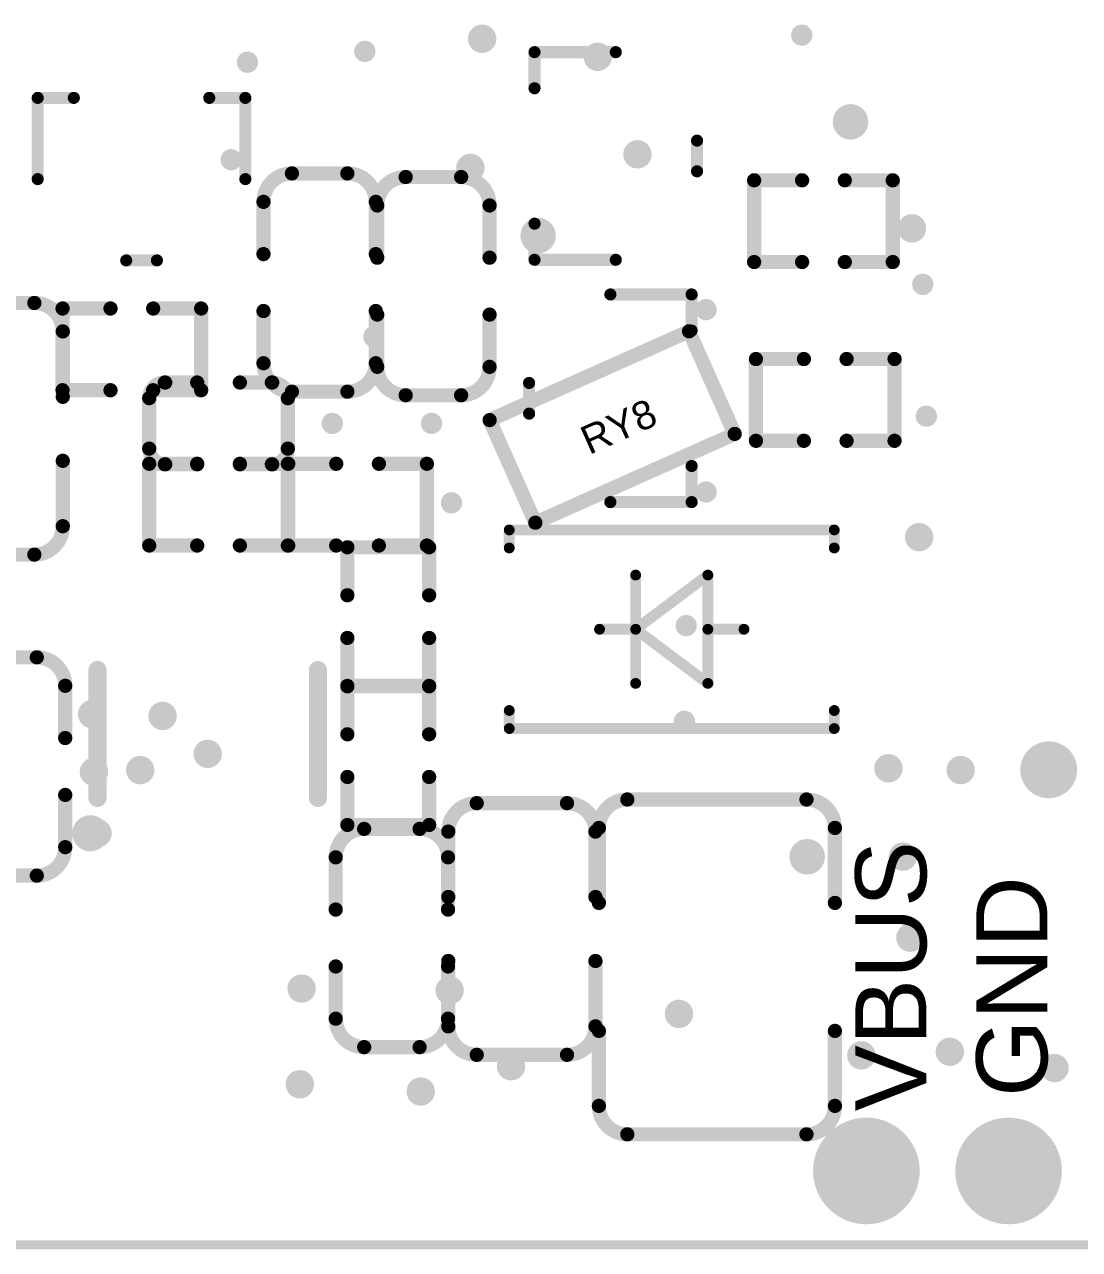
# Model space of a CAD drawing. Header units: millimetres. Extents: x -41 to 4, y -75 to 26.
# Drawn here: x -18.96 to -4.12, y -74.36 to -57.13 of the extents above; entities that cross this region are included whole.
import ezdxf

# ---------------------------------------------------------------- set-up
doc = ezdxf.new("R2010")
doc.units = ezdxf.units.MM
for name, color, linetype in [('KeepOutLayer', 6, 'Continuous'), ('MultiLayer', 9, 'Continuous'), ('PadHoleLayer', 156, 'Continuous'), ('TopOverlay', 2, 'Continuous'), ('ViaHoleLayer', 16, 'Continuous')]:
    doc.layers.add(name, color=color, linetype=linetype)
doc.styles.add('Arial', font='arial.ttf', dxfattribs={"height": 0.2})

# ---------------------------------------------------------------- blocks, each defined once
blk = doc.blocks.new('LC_0603_L_1')
at = {"layer": 'TopOverlay', "const_width": 0.1999996}
for points in [[(-1.5349982, 0.79000604), (-1.53500328, -0.78999842)], [(-1.5349982, 0.79000604), (1.53500074, 0.7900035)], [(1.53500074, 0.7900035), (1.53500074, -0.7900035)], [(-1.53500328, -0.78999842), (1.53500074, -0.7900035)]]:
    blk.add_lwpolyline(points, dxfattribs=at)
at = {"layer": 'TopOverlay', "const_width": 0.0999998}
for points in [[(-1.5849981, 0.79000604, 1), (-1.4849983, 0.79000604, 1)], [(-1.5849981, 0.79000604, 1), (-1.4849983, 0.79000604, 1)], [(1.48500084, 0.7900035, 1), (1.58500064, 0.7900035, 1)], [(1.48500084, 0.7900035, 1), (1.58500064, 0.7900035, 1)], [(-1.58500318, -0.78999842, 1), (-1.48500338, -0.78999842, 1)], [(-1.58500318, -0.78999842, 1), (-1.48500338, -0.78999842, 1)], [(1.48500084, -0.7900035, 1), (1.58500064, -0.7900035, 1)], [(1.48500084, -0.7900035, 1), (1.58500064, -0.7900035, 1)]]:
    blk.add_lwpolyline(points, format="xyb", close=True, dxfattribs=at)
blk = doc.blocks.new('SOT_23___GDS_3')
at = {"layer": 'TopOverlay', "const_width": 0.16999966}
for points in [[(-1.4580108, 1.143), (-0.9500107999999999, 1.143)], [(-1.4580108, 0), (-1.4580108, 1.143)], [(0.9549892, 1.143), (1.4629892, 1.143)], [(1.4629892, 0), (1.4629892, 1.143)], [(-0.2134108, -1.143), (0.2183892, -1.143)]]:
    blk.add_lwpolyline(points, dxfattribs=at)
at = {"layer": 'TopOverlay', "const_width": 0.08499856}
for points in [[(-1.50051008, 1.143, 1), (-1.41551152, 1.143, 1)], [(-1.50051008, 1.143, 1), (-1.41551152, 1.143, 1)], [(-0.9925100799999999, 1.143, 1), (-0.9075115199999999, 1.143, 1)], [(0.91248992, 1.143, 1), (0.9974884799999999, 1.143, 1)], [(1.42048992, 1.143, 1), (1.50548848, 1.143, 1)], [(1.42048992, 1.143, 1), (1.50548848, 1.143, 1)], [(-1.50051008, 0, 1), (-1.41551152, 0, 1)], [(1.42048992, 0, 1), (1.50548848, 0, 1)], [(-0.25591008, -1.143, 1), (-0.17091152, -1.143, 1)], [(0.17588992, -1.143, 1), (0.26088848, -1.143, 1)]]:
    blk.add_lwpolyline(points, format="xyb", close=True, dxfattribs=at)
blk = doc.blocks.new('LC_0402_R_8')
at = {"layer": 'TopOverlay', "const_width": 0.1999996}
for points in [[(-0.9749993199999999, -0.5750026599999999), (-0.9749993199999999, 0.57499758)], [(-0.9749993199999999, 0.57499758), (-0.2999994, 0.57499758)], [(0.2999994, 0.57499758), (0.9749993199999999, 0.57499758)], [(0.9749993199999999, -0.5750026599999999), (0.9749993199999999, 0.57499758)], [(-0.9749993199999999, -0.5750026599999999), (-0.2999994, -0.5750026599999999)], [(0.2999994, -0.5750026599999999), (0.9749993199999999, -0.5750026599999999)]]:
    blk.add_lwpolyline(points, dxfattribs=at)
at = {"layer": 'TopOverlay', "const_width": 0.0999998}
for points in [[(-1.02499922, 0.57499758, 1), (-0.9249994199999999, 0.57499758, 1)], [(-1.02499922, 0.57499758, 1), (-0.9249994199999999, 0.57499758, 1)], [(-0.3499993, 0.57499758, 1), (-0.2499995, 0.57499758, 1)], [(0.2499995, 0.57499758, 1), (0.3499993, 0.57499758, 1)], [(0.9249994199999999, 0.57499758, 1), (1.02499922, 0.57499758, 1)], [(0.9249994199999999, 0.57499758, 1), (1.02499922, 0.57499758, 1)], [(-1.02499922, -0.5750026599999999, 1), (-0.9249994199999999, -0.5750026599999999, 1)], [(-1.02499922, -0.5750026599999999, 1), (-0.9249994199999999, -0.5750026599999999, 1)], [(-0.3499993, -0.5750026599999999, 1), (-0.2499995, -0.5750026599999999, 1)], [(0.2499995, -0.5750026599999999, 1), (0.3499993, -0.5750026599999999, 1)], [(0.9249994199999999, -0.5750026599999999, 1), (1.02499922, -0.5750026599999999, 1)], [(0.9249994199999999, -0.5750026599999999, 1), (1.02499922, -0.5750026599999999, 1)]]:
    blk.add_lwpolyline(points, format="xyb", close=True, dxfattribs=at)
blk = doc.blocks.new('LC_0402_R_9')
at = {"layer": 'TopOverlay', "const_width": 0.1999996}
for points in [[(-0.9749993199999999, -0.5750026599999999), (-0.9749993199999999, 0.57499758)], [(-0.9749993199999999, 0.57499758), (-0.2999994, 0.57499758)], [(0.2999994, 0.57499758), (0.9749993199999999, 0.57499758)], [(0.9749993199999999, -0.5750026599999999), (0.9749993199999999, 0.57499758)], [(-0.9749993199999999, -0.5750026599999999), (-0.2999994, -0.5750026599999999)], [(0.2999994, -0.5750026599999999), (0.9749993199999999, -0.5750026599999999)]]:
    blk.add_lwpolyline(points, dxfattribs=at)
at = {"layer": 'TopOverlay', "const_width": 0.0999998}
for points in [[(-1.02499922, 0.57499758, 1), (-0.9249994199999999, 0.57499758, 1)], [(-1.02499922, 0.57499758, 1), (-0.9249994199999999, 0.57499758, 1)], [(-0.3499993, 0.57499758, 1), (-0.2499995, 0.57499758, 1)], [(0.2499995, 0.57499758, 1), (0.3499993, 0.57499758, 1)], [(0.9249994199999999, 0.57499758, 1), (1.02499922, 0.57499758, 1)], [(0.9249994199999999, 0.57499758, 1), (1.02499922, 0.57499758, 1)], [(-1.02499922, -0.5750026599999999, 1), (-0.9249994199999999, -0.5750026599999999, 1)], [(-1.02499922, -0.5750026599999999, 1), (-0.9249994199999999, -0.5750026599999999, 1)], [(-0.3499993, -0.5750026599999999, 1), (-0.2499995, -0.5750026599999999, 1)], [(0.2499995, -0.5750026599999999, 1), (0.3499993, -0.5750026599999999, 1)], [(0.9249994199999999, -0.5750026599999999, 1), (1.02499922, -0.5750026599999999, 1)], [(0.9249994199999999, -0.5750026599999999, 1), (1.02499922, -0.5750026599999999, 1)]]:
    blk.add_lwpolyline(points, format="xyb", close=True, dxfattribs=at)
blk = doc.blocks.new('SOT_23___GDS_10')
at = {"layer": 'TopOverlay', "const_width": 0.16999966}
for points in [[(-1.4580108, 0), (-1.4580108, 1.143)], [(-0.9500107999999999, 1.143), (-1.4580108, 1.143)], [(1.4629892, 1.143), (0.9549892, 1.143)], [(1.4629892, 0), (1.4629892, 1.143)], [(0.2183892, -1.143), (-0.2134108, -1.143)]]:
    blk.add_lwpolyline(points, dxfattribs=at)
at = {"layer": 'TopOverlay', "const_width": 0.08499856}
for points in [[(-1.50051008, 1.143, 1), (-1.41551152, 1.143, 1)], [(-1.50051008, 1.143, 1), (-1.41551152, 1.143, 1)], [(-0.9925100799999999, 1.143, 1), (-0.9075115199999999, 1.143, 1)], [(0.91248992, 1.143, 1), (0.9974884799999999, 1.143, 1)], [(1.42048992, 1.143, 1), (1.50548848, 1.143, 1)], [(1.42048992, 1.143, 1), (1.50548848, 1.143, 1)], [(-1.50051008, 0, 1), (-1.41551152, 0, 1)], [(1.42048992, 0, 1), (1.50548848, 0, 1)], [(-0.25591008, -1.143, 1), (-0.17091152, -1.143, 1)], [(0.17588992, -1.143, 1), (0.26088848, -1.143, 1)]]:
    blk.add_lwpolyline(points, format="xyb", close=True, dxfattribs=at)
blk = doc.blocks.new('SOT_23___GDS_11')
at = {"layer": 'TopOverlay', "const_width": 0.16999966}
for points in [[(-1.4580108, 1.143), (-1.4580108, 0)], [(-1.4580108, 1.143), (-0.9500107999999999, 1.143)], [(0.9549892, 1.143), (1.4629892, 1.143)], [(1.4629892, 1.143), (1.4629892, 0)], [(-0.2134108, -1.143), (0.2183892, -1.143)]]:
    blk.add_lwpolyline(points, dxfattribs=at)
at = {"layer": 'TopOverlay', "const_width": 0.08499856}
for points in [[(-1.50051008, 1.143, 1), (-1.41551152, 1.143, 1)], [(-1.50051008, 1.143, 1), (-1.41551152, 1.143, 1)], [(-0.9925100799999999, 1.143, 1), (-0.9075115199999999, 1.143, 1)], [(0.91248992, 1.143, 1), (0.9974884799999999, 1.143, 1)], [(1.42048992, 1.143, 1), (1.50548848, 1.143, 1)], [(1.42048992, 1.143, 1), (1.50548848, 1.143, 1)], [(-1.50051008, 0, 1), (-1.41551152, 0, 1)], [(1.42048992, 0, 1), (1.50548848, 0, 1)], [(-0.25591008, -1.143, 1), (-0.17091152, -1.143, 1)], [(0.17588992, -1.143, 1), (0.26088848, -1.143, 1)]]:
    blk.add_lwpolyline(points, format="xyb", close=True, dxfattribs=at)
blk = doc.blocks.new('DO_214AC_12')
at = {"layer": 'TopOverlay', "const_width": 0.1524}
for points in [[(-2.28599746, 1.39700254), (-2.28600508, 1.14300508)], [(2.286, 1.39699746), (-2.28599746, 1.39700254)], [(2.28600254, 1.14299746), (2.286, 1.39699746)], [(-0.50799746, 0.7619999999999999), (-0.508, -0.7619999999999999)], [(0.50800254, 0), (-0.50799746, 0.7619999999999999)], [(0.508, 0.7619999999999999), (0.50799746, -0.7619999999999999)], [(-0.50800254, 0), (-1.01600254, 0)], [(0.50800254, 0), (-0.508, -0.7619999999999999)], [(1.01600254, 0), (0.50800254, 0)], [(-2.286, -1.39699746), (-2.28600254, -1.14299746)], [(2.28600508, -1.14300508), (2.28599746, -1.39700254)], [(2.28599746, -1.39700254), (-2.286, -1.39699746)]]:
    blk.add_lwpolyline(points, dxfattribs=at)
at = {"layer": 'TopOverlay', "const_width": 0.0762}
for points in [[(-2.32409746, 1.39700254, 1), (-2.24789746, 1.39700254, 1)], [(-2.32409746, 1.39700254, 1), (-2.24789746, 1.39700254, 1)], [(2.2479, 1.39699746, 1), (2.3241, 1.39699746, 1)], [(2.2479, 1.39699746, 1), (2.3241, 1.39699746, 1)], [(-2.32410508, 1.14300508, 1), (-2.24790508, 1.14300508, 1)], [(2.24790254, 1.14299746, 1), (2.32410254, 1.14299746, 1)], [(-0.5460974599999999, 0.7619999999999999, 1), (-0.46989746, 0.7619999999999999, 1)], [(-0.5460974599999999, 0.7619999999999999, 1), (-0.46989746, 0.7619999999999999, 1)], [(0.4698999999999999, 0.7619999999999999, 1), (0.5460999999999999, 0.7619999999999999, 1)], [(-1.05410254, 0, 1), (-0.97790254, 0, 1)], [(-0.54610254, 0, 1), (-0.4699025399999999, 0, 1)], [(0.4699025399999999, 0, 1), (0.54610254, 0, 1)], [(0.4699025399999999, 0, 1), (0.54610254, 0, 1)], [(0.4699025399999999, 0, 1), (0.54610254, 0, 1)], [(0.97790254, 0, 1), (1.05410254, 0, 1)], [(-0.5460999999999999, -0.7619999999999999, 1), (-0.4698999999999999, -0.7619999999999999, 1)], [(-0.5460999999999999, -0.7619999999999999, 1), (-0.4698999999999999, -0.7619999999999999, 1)], [(0.46989746, -0.7619999999999999, 1), (0.5460974599999999, -0.7619999999999999, 1)], [(-2.32410254, -1.14299746, 1), (-2.24790254, -1.14299746, 1)], [(2.24790508, -1.14300508, 1), (2.32410508, -1.14300508, 1)], [(-2.3241, -1.39699746, 1), (-2.2479, -1.39699746, 1)], [(-2.3241, -1.39699746, 1), (-2.2479, -1.39699746, 1)], [(2.24789746, -1.39700254, 1), (2.32409746, -1.39700254, 1)], [(2.24789746, -1.39700254, 1), (2.32409746, -1.39700254, 1)]]:
    blk.add_lwpolyline(points, format="xyb", close=True, dxfattribs=at)
blk = doc.blocks.new('CONN_SMD_10P_P2_00_HDGC_HDGC2001WR_S_10P_14')
at = {"layer": 'TopOverlay'}
for points, const_width in [([(-10.083165, 3.891915, 1), (-10.4831642, 3.891915, 1)], 0.3999992), ([(-10.583164, 3.891915, 1), (-10.3831644, 3.891915, 1)], 0.1999996), ([(-10.1831648, 3.891915, 1), (-9.9831652, 3.891915, 1)], 0.1999996)]:
    blk.add_lwpolyline(points, format="xyb", close=True, dxfattribs=dict(at, const_width=const_width))
blk = doc.blocks.new('LC_0402_R_28')
at = {"layer": 'TopOverlay', "const_width": 0.1999996}
for points in [[(-0.9749993199999999, 0.57499758), (-0.9749993199999999, -0.5750026599999999)], [(-0.2999994, 0.57499758), (-0.9749993199999999, 0.57499758)], [(0.9749993199999999, 0.57499758), (0.2999994, 0.57499758)], [(0.9749993199999999, 0.57499758), (0.9749993199999999, -0.5750026599999999)], [(-0.2999994, -0.5750026599999999), (-0.9749993199999999, -0.5750026599999999)], [(0.9749993199999999, -0.5750026599999999), (0.2999994, -0.5750026599999999)]]:
    blk.add_lwpolyline(points, dxfattribs=at)
at = {"layer": 'TopOverlay', "const_width": 0.0999998}
for points in [[(-1.02499922, 0.57499758, 1), (-0.9249994199999999, 0.57499758, 1)], [(-1.02499922, 0.57499758, 1), (-0.9249994199999999, 0.57499758, 1)], [(-0.3499993, 0.57499758, 1), (-0.2499995, 0.57499758, 1)], [(0.2499995, 0.57499758, 1), (0.3499993, 0.57499758, 1)], [(0.9249994199999999, 0.57499758, 1), (1.02499922, 0.57499758, 1)], [(0.9249994199999999, 0.57499758, 1), (1.02499922, 0.57499758, 1)], [(-1.02499922, -0.5750026599999999, 1), (-0.9249994199999999, -0.5750026599999999, 1)], [(-1.02499922, -0.5750026599999999, 1), (-0.9249994199999999, -0.5750026599999999, 1)], [(-0.3499993, -0.5750026599999999, 1), (-0.2499995, -0.5750026599999999, 1)], [(0.2499995, -0.5750026599999999, 1), (0.3499993, -0.5750026599999999, 1)], [(0.9249994199999999, -0.5750026599999999, 1), (1.02499922, -0.5750026599999999, 1)], [(0.9249994199999999, -0.5750026599999999, 1), (1.02499922, -0.5750026599999999, 1)]]:
    blk.add_lwpolyline(points, format="xyb", close=True, dxfattribs=at)
blk = doc.blocks.new('SOT_23_6_L2_9_W1_6_P0_95_LS2_8_BR_34')
at = {"layer": 'TopOverlay', "const_width": 0.254}
for points in [[(0.8999982, 1.5499842), (-0.9000235999999999, 1.5499842)], [(0.8999982, -1.550035), (-0.9000235999999999, -1.550035)]]:
    blk.add_lwpolyline(points, dxfattribs=at)
at = {"layer": 'TopOverlay'}
for points, const_width in [([(-0.9635236, 1.5499842, 1), (-0.8365235999999999, 1.5499842, 1)], 0.127), ([(0.8364981999999999, 1.5499842, 1), (0.9634982, 1.5499842, 1)], 0.127), ([(-0.9635236, -1.550035, 1), (-0.8365235999999999, -1.550035, 1)], 0.127), ([(0.8364981999999999, -1.550035, 1), (0.9634982, -1.550035, 1)], 0.127), ([(1.5239746, -1.6509238, 1), (1.2699746, -1.6509238, 1)], 0.254), ([(1.2064746, -1.6509238, 1), (1.3334746, -1.6509238, 1)], 0.127), ([(1.4604746, -1.6509238, 1), (1.5874746, -1.6509238, 1)], 0.127)]:
    blk.add_lwpolyline(points, format="xyb", close=True, dxfattribs=dict(at, const_width=const_width))
blk = doc.blocks.new('LC_0402_R_49')
at = {"layer": 'TopOverlay', "const_width": 0.1999996}
for points in [[(-0.9749993199999999, 0.57499758), (-0.2999994, 0.57499758)], [(-0.9749993199999999, 0.57499758), (-0.9749993199999999, -0.5750026599999999)], [(0.2999994, 0.57499758), (0.9749993199999999, 0.57499758)], [(0.9749993199999999, 0.57499758), (0.9749993199999999, -0.5750026599999999)], [(-0.9749993199999999, -0.5750026599999999), (-0.2999994, -0.5750026599999999)], [(0.2999994, -0.5750026599999999), (0.9749993199999999, -0.5750026599999999)]]:
    blk.add_lwpolyline(points, dxfattribs=at)
at = {"layer": 'TopOverlay', "const_width": 0.0999998}
for points in [[(-1.02499922, 0.57499758, 1), (-0.9249994199999999, 0.57499758, 1)], [(-1.02499922, 0.57499758, 1), (-0.9249994199999999, 0.57499758, 1)], [(-0.3499993, 0.57499758, 1), (-0.2499995, 0.57499758, 1)], [(0.2499995, 0.57499758, 1), (0.3499993, 0.57499758, 1)], [(0.9249994199999999, 0.57499758, 1), (1.02499922, 0.57499758, 1)], [(0.9249994199999999, 0.57499758, 1), (1.02499922, 0.57499758, 1)], [(-1.02499922, -0.5750026599999999, 1), (-0.9249994199999999, -0.5750026599999999, 1)], [(-1.02499922, -0.5750026599999999, 1), (-0.9249994199999999, -0.5750026599999999, 1)], [(-0.3499993, -0.5750026599999999, 1), (-0.2499995, -0.5750026599999999, 1)], [(0.2499995, -0.5750026599999999, 1), (0.3499993, -0.5750026599999999, 1)], [(0.9249994199999999, -0.5750026599999999, 1), (1.02499922, -0.5750026599999999, 1)], [(0.9249994199999999, -0.5750026599999999, 1), (1.02499922, -0.5750026599999999, 1)]]:
    blk.add_lwpolyline(points, format="xyb", close=True, dxfattribs=at)
blk = doc.blocks.new('LC_0402_R_50')
at = {"layer": 'TopOverlay', "const_width": 0.1999996}
for points in [[(-0.9749993199999999, 0.57499758), (-0.2999994, 0.57499758)], [(-0.9749993199999999, 0.57499758), (-0.9749993199999999, -0.5750026599999999)], [(0.2999994, 0.57499758), (0.9749993199999999, 0.57499758)], [(0.9749993199999999, 0.57499758), (0.9749993199999999, -0.5750026599999999)], [(-0.9749993199999999, -0.5750026599999999), (-0.2999994, -0.5750026599999999)], [(0.2999994, -0.5750026599999999), (0.9749993199999999, -0.5750026599999999)]]:
    blk.add_lwpolyline(points, dxfattribs=at)
at = {"layer": 'TopOverlay', "const_width": 0.0999998}
for points in [[(-1.02499922, 0.57499758, 1), (-0.9249994199999999, 0.57499758, 1)], [(-1.02499922, 0.57499758, 1), (-0.9249994199999999, 0.57499758, 1)], [(-0.3499993, 0.57499758, 1), (-0.2499995, 0.57499758, 1)], [(0.2499995, 0.57499758, 1), (0.3499993, 0.57499758, 1)], [(0.9249994199999999, 0.57499758, 1), (1.02499922, 0.57499758, 1)], [(0.9249994199999999, 0.57499758, 1), (1.02499922, 0.57499758, 1)], [(-1.02499922, -0.5750026599999999, 1), (-0.9249994199999999, -0.5750026599999999, 1)], [(-1.02499922, -0.5750026599999999, 1), (-0.9249994199999999, -0.5750026599999999, 1)], [(-0.3499993, -0.5750026599999999, 1), (-0.2499995, -0.5750026599999999, 1)], [(0.2499995, -0.5750026599999999, 1), (0.3499993, -0.5750026599999999, 1)], [(0.9249994199999999, -0.5750026599999999, 1), (1.02499922, -0.5750026599999999, 1)], [(0.9249994199999999, -0.5750026599999999, 1), (1.02499922, -0.5750026599999999, 1)]]:
    blk.add_lwpolyline(points, format="xyb", close=True, dxfattribs=at)
blk = doc.blocks.new('LC_0402_R_54')
at = {"layer": 'TopOverlay', "const_width": 0.1999996}
for points in [[(-0.9749993199999999, 0.57499758), (-0.2999994, 0.57499758)], [(-0.9749993199999999, -0.5750026599999999), (-0.9749993199999999, 0.57499758)], [(0.2999994, 0.57499758), (0.9749993199999999, 0.57499758)], [(0.9749993199999999, -0.5750026599999999), (0.9749993199999999, 0.57499758)], [(-0.9749993199999999, -0.5750026599999999), (-0.2999994, -0.5750026599999999)], [(0.2999994, -0.5750026599999999), (0.9749993199999999, -0.5750026599999999)]]:
    blk.add_lwpolyline(points, dxfattribs=at)
at = {"layer": 'TopOverlay', "const_width": 0.0999998}
for points in [[(-1.02499922, 0.57499758, 1), (-0.9249994199999999, 0.57499758, 1)], [(-1.02499922, 0.57499758, 1), (-0.9249994199999999, 0.57499758, 1)], [(-0.3499993, 0.57499758, 1), (-0.2499995, 0.57499758, 1)], [(0.2499995, 0.57499758, 1), (0.3499993, 0.57499758, 1)], [(0.9249994199999999, 0.57499758, 1), (1.02499922, 0.57499758, 1)], [(0.9249994199999999, 0.57499758, 1), (1.02499922, 0.57499758, 1)], [(-1.02499922, -0.5750026599999999, 1), (-0.9249994199999999, -0.5750026599999999, 1)], [(-1.02499922, -0.5750026599999999, 1), (-0.9249994199999999, -0.5750026599999999, 1)], [(-0.3499993, -0.5750026599999999, 1), (-0.2499995, -0.5750026599999999, 1)], [(0.2499995, -0.5750026599999999, 1), (0.3499993, -0.5750026599999999, 1)], [(0.9249994199999999, -0.5750026599999999, 1), (1.02499922, -0.5750026599999999, 1)], [(0.9249994199999999, -0.5750026599999999, 1), (1.02499922, -0.5750026599999999, 1)]]:
    blk.add_lwpolyline(points, format="xyb", close=True, dxfattribs=at)
blk = doc.blocks.new('LC_0402_R_57')
at = {"layer": 'TopOverlay', "const_width": 0.1999996}
for points in [[(-0.9749993199999999, 0.57499758), (-0.2999994, 0.57499758)], [(-0.9749993199999999, -0.5750026599999999), (-0.9749993199999999, 0.57499758)], [(0.2999994, 0.57499758), (0.9749993199999999, 0.57499758)], [(0.9749993199999999, -0.5750026599999999), (0.9749993199999999, 0.57499758)], [(-0.9749993199999999, -0.5750026599999999), (-0.2999994, -0.5750026599999999)], [(0.2999994, -0.5750026599999999), (0.9749993199999999, -0.5750026599999999)]]:
    blk.add_lwpolyline(points, dxfattribs=at)
at = {"layer": 'TopOverlay', "const_width": 0.0999998}
for points in [[(-1.02499922, 0.57499758, 1), (-0.9249994199999999, 0.57499758, 1)], [(-1.02499922, 0.57499758, 1), (-0.9249994199999999, 0.57499758, 1)], [(-0.3499993, 0.57499758, 1), (-0.2499995, 0.57499758, 1)], [(0.2499995, 0.57499758, 1), (0.3499993, 0.57499758, 1)], [(0.9249994199999999, 0.57499758, 1), (1.02499922, 0.57499758, 1)], [(0.9249994199999999, 0.57499758, 1), (1.02499922, 0.57499758, 1)], [(-1.02499922, -0.5750026599999999, 1), (-0.9249994199999999, -0.5750026599999999, 1)], [(-1.02499922, -0.5750026599999999, 1), (-0.9249994199999999, -0.5750026599999999, 1)], [(-0.3499993, -0.5750026599999999, 1), (-0.2499995, -0.5750026599999999, 1)], [(0.2499995, -0.5750026599999999, 1), (0.3499993, -0.5750026599999999, 1)], [(0.9249994199999999, -0.5750026599999999, 1), (1.02499922, -0.5750026599999999, 1)], [(0.9249994199999999, -0.5750026599999999, 1), (1.02499922, -0.5750026599999999, 1)]]:
    blk.add_lwpolyline(points, format="xyb", close=True, dxfattribs=at)
blk = doc.blocks.new('LC_0805_C_79')
at = {"layer": 'TopOverlay', "const_width": 0.1999996}
for points in [[(-1.77000154, 0.63500508, -0.4142135623730951), (-1.37000234, 1.03500428)], [(1.37000488, 1.03500428, -0.4142126324387498), (1.77000408, 0.63500254)], [(-1.36999726, -1.03500174, -0.4142126324387521), (-1.769999, -0.63500254)], [(1.77000154, -0.635, -0.4142135623730951), (1.37000234, -1.0349992)]]:
    blk.add_lwpolyline(points, format="xyb", dxfattribs=at)
for points in [[(-1.37000234, 1.03500428), (-0.4500016399999999, 1.03500428)], [(0.4500041799999999, 1.03500428), (1.37000488, 1.03500428)], [(-1.769999, 0.635), (-1.769999, -0.635)], [(1.77000154, 0.635), (1.77000154, -0.635)], [(-1.36999726, -1.0349992), (-0.44999656, -1.0349992)], [(0.4500016399999999, -1.0349992), (1.37000234, -1.0349992)]]:
    blk.add_lwpolyline(points, dxfattribs=at)
at = {"layer": 'TopOverlay', "const_width": 0.0999998}
for points in [[(-1.42000224, 1.03500428, 1), (-1.32000244, 1.03500428, 1)], [(-1.42000224, 1.03500428, 1), (-1.32000244, 1.03500428, 1)], [(-0.50000154, 1.03500428, 1), (-0.40000174, 1.03500428, 1)], [(0.40000428, 1.03500428, 1), (0.50000408, 1.03500428, 1)], [(1.32000498, 1.03500428, 1), (1.42000478, 1.03500428, 1)], [(1.32000498, 1.03500428, 1), (1.42000478, 1.03500428, 1)], [(-1.82000144, 0.63500508, 1), (-1.72000164, 0.63500508, 1)], [(-1.8199989, 0.635, 1), (-1.7199991, 0.635, 1)], [(1.72000164, 0.635, 1), (1.82000144, 0.635, 1)], [(1.72000418, 0.63500254, 1), (1.82000398, 0.63500254, 1)], [(-1.8199989, -0.635, 1), (-1.7199991, -0.635, 1)], [(-1.8199989, -0.63500254, 1), (-1.7199991, -0.63500254, 1)], [(1.72000164, -0.635, 1), (1.82000144, -0.635, 1)], [(1.72000164, -0.635, 1), (1.82000144, -0.635, 1)], [(-1.41999716, -1.0349992, 1), (-1.31999736, -1.0349992, 1)], [(-1.41999716, -1.03500174, 1), (-1.31999736, -1.03500174, 1)], [(-0.49999646, -1.0349992, 1), (-0.3999966599999999, -1.0349992, 1)], [(0.40000174, -1.0349992, 1), (0.50000154, -1.0349992, 1)], [(1.32000244, -1.0349992, 1), (1.42000224, -1.0349992, 1)], [(1.32000244, -1.0349992, 1), (1.42000224, -1.0349992, 1)]]:
    blk.add_lwpolyline(points, format="xyb", close=True, dxfattribs=at)
blk = doc.blocks.new('LC_0402_C_82')
at = {"layer": 'TopOverlay', "const_width": 0.1999996}
for points in [[(-0.97500186, 0.35500056, -0.4142135623730951), (-0.7550023, 0.57500012)], [(0.7549972199999999, 0.57499758, -0.4142135623730951), (0.97499678, 0.35499802)], [(-0.7550023, -0.57499758, -0.4142135623730951), (-0.97500186, -0.35499802)], [(0.97499678, -0.35500056, -0.4142135623730951), (0.7549972199999999, -0.57500012)]]:
    blk.add_lwpolyline(points, format="xyb", dxfattribs=at)
at = {"layer": 'TopOverlay', "const_width": 0.0999998}
for points in [[(-0.8050021999999999, 0.57500012, 1), (-0.7050023999999999, 0.57500012, 1)], [(-0.8000009399999999, 0.57500012, 1), (-0.7000011399999999, 0.57500012, 1)], [(-0.3499993, 0.57500012, 1), (-0.2499995, 0.57500012, 1)], [(0.24999696, 0.57499758, 1), (0.34999676, 0.57499758, 1)], [(0.6999985999999999, 0.57499758, 1), (0.7999984, 0.57499758, 1)], [(0.7049973199999999, 0.57499758, 1), (0.80499712, 0.57499758, 1)], [(-1.02500176, 0.35500056, 1), (-0.92500196, 0.35500056, 1)], [(-1.02499668, 0.35500056, 1), (-0.9249968799999999, 0.35500056, 1)], [(0.9249968799999999, 0.35499802, 1), (1.02499668, 0.35499802, 1)], [(0.9249968799999999, 0.35499802, 1), (1.02499668, 0.35499802, 1)], [(-1.02500176, -0.35499802, 1), (-0.92500196, -0.35499802, 1)], [(-1.02499668, -0.35499802, 1), (-0.9249968799999999, -0.35499802, 1)], [(0.9249968799999999, -0.35500056, 1), (1.02499668, -0.35500056, 1)], [(0.9249968799999999, -0.35500056, 1), (1.02499668, -0.35500056, 1)], [(-0.8050021999999999, -0.57499758, 1), (-0.7050023999999999, -0.57499758, 1)], [(-0.7999984, -0.57499758, 1), (-0.6999985999999999, -0.57499758, 1)], [(-0.34999676, -0.57499758, 1), (-0.24999696, -0.57499758, 1)], [(0.2499995, -0.57500012, 1), (0.3499993, -0.57500012, 1)], [(0.7000011399999999, -0.57500012, 1), (0.8000009399999999, -0.57500012, 1)], [(0.7049973199999999, -0.57500012, 1), (0.80499712, -0.57500012, 1)]]:
    blk.add_lwpolyline(points, format="xyb", close=True, dxfattribs=at)
at = {"layer": 'TopOverlay', "const_width": 0.1999996}
for points in [[(-0.75000104, 0.57500012), (-0.2999994, 0.57500012)], [(0.29999686, 0.57499758), (0.7499985, 0.57499758)], [(-0.97499678, -0.35499802), (-0.97499678, 0.35500056)], [(0.97499678, -0.35500056), (0.97499678, 0.35499802)], [(-0.7499985, -0.57499758), (-0.29999686, -0.57499758)], [(0.2999994, -0.57500012), (0.75000104, -0.57500012)]]:
    blk.add_lwpolyline(points, dxfattribs=at)
blk = doc.blocks.new('LC_0603_C_83')
at = {"layer": 'TopOverlay', "const_width": 0.1999996}
for points in [[(-1.53499566, 0.39000176, -0.4142126324381571), (-1.13499646, 0.7900035)], [(1.13500408, 0.79000096, -0.4142126324381571), (1.53500328, 0.38999922)], [(-1.13499646, -0.79000096, -0.4142126324387498), (-1.53499566, -0.38999922)], [(1.53500582, -0.39000176, -0.4142126324387498), (1.13500662, -0.7900035)]]:
    blk.add_lwpolyline(points, format="xyb", dxfattribs=at)
at = {"layer": 'TopOverlay', "const_width": 0.0999998}
for points in [[(-1.18499636, 0.7900035, 1), (-1.08499656, 0.7900035, 1)], [(-1.18499636, 0.79000096, 1), (-1.08499656, 0.79000096, 1)], [(-0.44999656, 0.79000096, 1), (-0.34999676, 0.79000096, 1)], [(0.35000438, 0.79000096, 1), (0.4500041799999999, 0.79000096, 1)], [(1.08500418, 0.79000096, 1), (1.18500398, 0.79000096, 1)], [(1.08500418, 0.79000096, 1), (1.18500398, 0.79000096, 1)], [(-1.58499556, 0.39000176, 1), (-1.48499576, 0.39000176, 1)], [(-1.58499556, 0.38999922, 1), (-1.48499576, 0.38999922, 1)], [(1.48500338, 0.38999922, 1), (1.58500318, 0.38999922, 1)], [(1.48500338, 0.38999922, 1), (1.58500318, 0.38999922, 1)], [(-1.58499556, -0.38999922, 1), (-1.48499576, -0.38999922, 1)], [(-1.58499556, -0.38999922, 1), (-1.48499576, -0.38999922, 1)], [(1.48500338, -0.38999922, 1), (1.58500318, -0.38999922, 1)], [(1.48500592, -0.39000176, 1), (1.58500572, -0.39000176, 1)], [(-1.18499636, -0.79000096, 1), (-1.08499656, -0.79000096, 1)], [(-1.18499636, -0.79000096, 1), (-1.08499656, -0.79000096, 1)], [(-0.44999656, -0.79000096, 1), (-0.34999676, -0.79000096, 1)], [(0.35000692, -0.7900035, 1), (0.45000672, -0.7900035, 1)], [(1.08500672, -0.7900035, 1), (1.18500652, -0.7900035, 1)], [(1.08500672, -0.7900035, 1), (1.18500652, -0.7900035, 1)]]:
    blk.add_lwpolyline(points, format="xyb", close=True, dxfattribs=at)
at = {"layer": 'TopOverlay', "const_width": 0.1999996}
for points in [[(-0.3999966599999999, 0.79000096), (-1.13499646, 0.79000096)], [(1.13500408, 0.79000096), (0.40000428, 0.79000096)], [(-1.53499566, -0.38999922), (-1.53499566, 0.38999922)], [(1.53500328, -0.38999922), (1.53500328, 0.38999922)], [(-0.3999966599999999, -0.79000096), (-1.13499646, -0.79000096)], [(1.13500662, -0.7900035), (0.40000682, -0.7900035)]]:
    blk.add_lwpolyline(points, dxfattribs=at)
blk = doc.blocks.new('LC_1210_C_84')
at = {"layer": 'TopOverlay', "const_width": 0.1999996}
for points in [[(-2.35500164, 1.25999748, -0.4142135623730951), (-1.95500244, 1.65999668)], [(1.9549999, 1.65999668, -0.4142135623730951), (2.3549991, 1.25999748)], [(-1.95500244, -1.66000176, -0.4142135623730951), (-2.35500164, -1.26000256)], [(2.3549991, -1.26000256, -0.4142135623730951), (1.9549999, -1.66000176)]]:
    blk.add_lwpolyline(points, format="xyb", dxfattribs=at)
for points in [[(-0.90000074, 1.65999668), (-1.95500244, 1.65999668)], [(1.9549999, 1.65999668), (0.8999982, 1.65999668)], [(-2.35500164, -1.26000256), (-2.35500164, 1.25999748)], [(2.3549991, -1.26000256), (2.3549991, 1.25999748)], [(-0.90000074, -1.66000176), (-1.95500244, -1.66000176)], [(1.9549999, -1.66000176), (0.8999982, -1.66000176)]]:
    blk.add_lwpolyline(points, dxfattribs=at)
at = {"layer": 'TopOverlay', "const_width": 0.0999998}
for points in [[(-2.00500234, 1.65999668, 1), (-1.90500254, 1.65999668, 1)], [(-2.00500234, 1.65999668, 1), (-1.90500254, 1.65999668, 1)], [(-0.95000064, 1.65999668, 1), (-0.8500008399999999, 1.65999668, 1)], [(0.8499983, 1.65999668, 1), (0.9499980999999998, 1.65999668, 1)], [(1.905, 1.65999668, 1), (2.0049998, 1.65999668, 1)], [(1.905, 1.65999668, 1), (2.0049998, 1.65999668, 1)], [(-2.40500154, 1.25999748, 1), (-2.30500174, 1.25999748, 1)], [(-2.40500154, 1.25999748, 1), (-2.30500174, 1.25999748, 1)], [(2.3049992, 1.25999748, 1), (2.404999, 1.25999748, 1)], [(2.3049992, 1.25999748, 1), (2.404999, 1.25999748, 1)], [(-2.40500154, -1.26000256, 1), (-2.30500174, -1.26000256, 1)], [(-2.40500154, -1.26000256, 1), (-2.30500174, -1.26000256, 1)], [(2.3049992, -1.26000256, 1), (2.404999, -1.26000256, 1)], [(2.3049992, -1.26000256, 1), (2.404999, -1.26000256, 1)], [(-2.00500234, -1.66000176, 1), (-1.90500254, -1.66000176, 1)], [(-2.00500234, -1.66000176, 1), (-1.90500254, -1.66000176, 1)], [(-0.95000064, -1.66000176, 1), (-0.8500008399999999, -1.66000176, 1)], [(0.8499983, -1.66000176, 1), (0.9499980999999998, -1.66000176, 1)], [(1.905, -1.66000176, 1), (2.0049998, -1.66000176, 1)], [(1.905, -1.66000176, 1), (2.0049998, -1.66000176, 1)]]:
    blk.add_lwpolyline(points, format="xyb", close=True, dxfattribs=at)
blk = doc.blocks.new('LC_0603_C_85')
at = {"layer": 'TopOverlay', "const_width": 0.1999996}
for points in [[(-1.53499566, 0.39000176, -0.4142126324381571), (-1.13499646, 0.7900035)], [(1.13500408, 0.79000096, -0.4142126324381571), (1.53500328, 0.38999922)], [(-1.13499646, -0.79000096, -0.4142126324387498), (-1.53499566, -0.38999922)], [(1.53500582, -0.39000176, -0.4142126324387498), (1.13500662, -0.7900035)]]:
    blk.add_lwpolyline(points, format="xyb", dxfattribs=at)
at = {"layer": 'TopOverlay', "const_width": 0.0999998}
for points in [[(-1.18499636, 0.7900035, 1), (-1.08499656, 0.7900035, 1)], [(-1.18499636, 0.79000096, 1), (-1.08499656, 0.79000096, 1)], [(-0.44999656, 0.79000096, 1), (-0.34999676, 0.79000096, 1)], [(0.35000438, 0.79000096, 1), (0.4500041799999999, 0.79000096, 1)], [(1.08500418, 0.79000096, 1), (1.18500398, 0.79000096, 1)], [(1.08500418, 0.79000096, 1), (1.18500398, 0.79000096, 1)], [(-1.58499556, 0.39000176, 1), (-1.48499576, 0.39000176, 1)], [(-1.58499556, 0.38999922, 1), (-1.48499576, 0.38999922, 1)], [(1.48500338, 0.38999922, 1), (1.58500318, 0.38999922, 1)], [(1.48500338, 0.38999922, 1), (1.58500318, 0.38999922, 1)], [(-1.58499556, -0.38999922, 1), (-1.48499576, -0.38999922, 1)], [(-1.58499556, -0.38999922, 1), (-1.48499576, -0.38999922, 1)], [(1.48500338, -0.38999922, 1), (1.58500318, -0.38999922, 1)], [(1.48500592, -0.39000176, 1), (1.58500572, -0.39000176, 1)], [(-1.18499636, -0.79000096, 1), (-1.08499656, -0.79000096, 1)], [(-1.18499636, -0.79000096, 1), (-1.08499656, -0.79000096, 1)], [(-0.44999656, -0.79000096, 1), (-0.34999676, -0.79000096, 1)], [(0.35000692, -0.7900035, 1), (0.45000672, -0.7900035, 1)], [(1.08500672, -0.7900035, 1), (1.18500652, -0.7900035, 1)], [(1.08500672, -0.7900035, 1), (1.18500652, -0.7900035, 1)]]:
    blk.add_lwpolyline(points, format="xyb", close=True, dxfattribs=at)
at = {"layer": 'TopOverlay', "const_width": 0.1999996}
for points in [[(-0.3999966599999999, 0.79000096), (-1.13499646, 0.79000096)], [(1.13500408, 0.79000096), (0.40000428, 0.79000096)], [(-1.53499566, -0.38999922), (-1.53499566, 0.38999922)], [(1.53500328, -0.38999922), (1.53500328, 0.38999922)], [(-0.3999966599999999, -0.79000096), (-1.13499646, -0.79000096)], [(1.13500662, -0.7900035), (0.40000682, -0.7900035)]]:
    blk.add_lwpolyline(points, dxfattribs=at)
blk = doc.blocks.new('LC_0603_C_86')
at = {"layer": 'TopOverlay', "const_width": 0.1999996}
for points in [[(-1.53499566, 0.39000176, -0.4142126324381571), (-1.13499646, 0.7900035)], [(1.13500408, 0.79000096, -0.4142126324381571), (1.53500328, 0.38999922)], [(-1.13499646, -0.79000096, -0.4142126324387498), (-1.53499566, -0.38999922)], [(1.53500582, -0.39000176, -0.4142126324387498), (1.13500662, -0.7900035)]]:
    blk.add_lwpolyline(points, format="xyb", dxfattribs=at)
at = {"layer": 'TopOverlay', "const_width": 0.0999998}
for points in [[(-1.18499636, 0.7900035, 1), (-1.08499656, 0.7900035, 1)], [(-1.18499636, 0.79000096, 1), (-1.08499656, 0.79000096, 1)], [(-0.44999656, 0.79000096, 1), (-0.34999676, 0.79000096, 1)], [(0.35000438, 0.79000096, 1), (0.4500041799999999, 0.79000096, 1)], [(1.08500418, 0.79000096, 1), (1.18500398, 0.79000096, 1)], [(1.08500418, 0.79000096, 1), (1.18500398, 0.79000096, 1)], [(-1.58499556, 0.39000176, 1), (-1.48499576, 0.39000176, 1)], [(-1.58499556, 0.38999922, 1), (-1.48499576, 0.38999922, 1)], [(1.48500338, 0.38999922, 1), (1.58500318, 0.38999922, 1)], [(1.48500338, 0.38999922, 1), (1.58500318, 0.38999922, 1)], [(-1.58499556, -0.38999922, 1), (-1.48499576, -0.38999922, 1)], [(-1.58499556, -0.38999922, 1), (-1.48499576, -0.38999922, 1)], [(1.48500338, -0.38999922, 1), (1.58500318, -0.38999922, 1)], [(1.48500592, -0.39000176, 1), (1.58500572, -0.39000176, 1)], [(-1.18499636, -0.79000096, 1), (-1.08499656, -0.79000096, 1)], [(-1.18499636, -0.79000096, 1), (-1.08499656, -0.79000096, 1)], [(-0.44999656, -0.79000096, 1), (-0.34999676, -0.79000096, 1)], [(0.35000692, -0.7900035, 1), (0.45000672, -0.7900035, 1)], [(1.08500672, -0.7900035, 1), (1.18500652, -0.7900035, 1)], [(1.08500672, -0.7900035, 1), (1.18500652, -0.7900035, 1)]]:
    blk.add_lwpolyline(points, format="xyb", close=True, dxfattribs=at)
at = {"layer": 'TopOverlay', "const_width": 0.1999996}
for points in [[(-0.3999966599999999, 0.79000096), (-1.13499646, 0.79000096)], [(1.13500408, 0.79000096), (0.40000428, 0.79000096)], [(-1.53499566, -0.38999922), (-1.53499566, 0.38999922)], [(1.53500328, -0.38999922), (1.53500328, 0.38999922)], [(-0.3999966599999999, -0.79000096), (-1.13499646, -0.79000096)], [(1.13500662, -0.7900035), (0.40000682, -0.7900035)]]:
    blk.add_lwpolyline(points, dxfattribs=at)
blk = doc.blocks.new('LC_0603_C_90')
at = {"layer": 'TopOverlay', "const_width": 0.1999996}
for points in [[(-1.53499566, 0.39000176, -0.4142126324381568), (-1.13499646, 0.7900035)], [(1.13500408, 0.79000096, -0.4142126324381571), (1.53500328, 0.38999922)], [(-1.13499646, -0.79000096, -0.4142126324387498), (-1.53499566, -0.38999922)], [(1.53500582, -0.39000176, -0.4142126324387498), (1.13500662, -0.7900035)]]:
    blk.add_lwpolyline(points, format="xyb", dxfattribs=at)
at = {"layer": 'TopOverlay', "const_width": 0.0999998}
for points in [[(-1.18499636, 0.7900035, 1), (-1.08499656, 0.7900035, 1)], [(-1.18499636, 0.79000096, 1), (-1.08499656, 0.79000096, 1)], [(-0.44999656, 0.79000096, 1), (-0.34999676, 0.79000096, 1)], [(0.35000438, 0.79000096, 1), (0.4500041799999999, 0.79000096, 1)], [(1.08500418, 0.79000096, 1), (1.18500398, 0.79000096, 1)], [(1.08500418, 0.79000096, 1), (1.18500398, 0.79000096, 1)], [(-1.58499556, 0.39000176, 1), (-1.48499576, 0.39000176, 1)], [(-1.58499556, 0.38999922, 1), (-1.48499576, 0.38999922, 1)], [(1.48500338, 0.38999922, 1), (1.58500318, 0.38999922, 1)], [(1.48500338, 0.38999922, 1), (1.58500318, 0.38999922, 1)], [(-1.58499556, -0.38999922, 1), (-1.48499576, -0.38999922, 1)], [(-1.58499556, -0.38999922, 1), (-1.48499576, -0.38999922, 1)], [(1.48500338, -0.38999922, 1), (1.58500318, -0.38999922, 1)], [(1.48500592, -0.39000176, 1), (1.58500572, -0.39000176, 1)], [(-1.18499636, -0.79000096, 1), (-1.08499656, -0.79000096, 1)], [(-1.18499636, -0.79000096, 1), (-1.08499656, -0.79000096, 1)], [(-0.44999656, -0.79000096, 1), (-0.34999676, -0.79000096, 1)], [(0.35000692, -0.7900035, 1), (0.45000672, -0.7900035, 1)], [(1.08500672, -0.7900035, 1), (1.18500652, -0.7900035, 1)], [(1.08500672, -0.7900035, 1), (1.18500652, -0.7900035, 1)]]:
    blk.add_lwpolyline(points, format="xyb", close=True, dxfattribs=at)
at = {"layer": 'TopOverlay', "const_width": 0.1999996}
for points in [[(-1.13499646, 0.79000096), (-0.3999966599999999, 0.79000096)], [(0.40000428, 0.79000096), (1.13500408, 0.79000096)], [(-1.53499566, 0.38999922), (-1.53499566, -0.38999922)], [(1.53500328, 0.38999922), (1.53500328, -0.38999922)], [(-1.13499646, -0.79000096), (-0.3999966599999999, -0.79000096)], [(0.40000682, -0.7900035), (1.13500662, -0.7900035)]]:
    blk.add_lwpolyline(points, dxfattribs=at)
blk = doc.blocks.new('LC_0805_C_107')
at = {"layer": 'TopOverlay', "const_width": 0.1999996}
for points in [[(-1.77000154, 0.63500508, -0.4142135623730951), (-1.37000234, 1.03500428)], [(1.37000488, 1.03500428, -0.4142126324387498), (1.77000408, 0.63500254)], [(-1.36999726, -1.03500174, -0.4142126324387523), (-1.769999, -0.63500254)], [(1.77000154, -0.635, -0.4142135623730951), (1.37000234, -1.0349992)]]:
    blk.add_lwpolyline(points, format="xyb", dxfattribs=at)
for points in [[(-0.4500016399999999, 1.03500428), (-1.37000234, 1.03500428)], [(1.37000488, 1.03500428), (0.4500041799999999, 1.03500428)], [(-1.769999, -0.635), (-1.769999, 0.635)], [(1.77000154, -0.635), (1.77000154, 0.635)], [(-0.44999656, -1.0349992), (-1.36999726, -1.0349992)], [(1.37000234, -1.0349992), (0.4500016399999999, -1.0349992)]]:
    blk.add_lwpolyline(points, dxfattribs=at)
at = {"layer": 'TopOverlay', "const_width": 0.0999998}
for points in [[(-1.42000224, 1.03500428, 1), (-1.32000244, 1.03500428, 1)], [(-1.42000224, 1.03500428, 1), (-1.32000244, 1.03500428, 1)], [(-0.50000154, 1.03500428, 1), (-0.40000174, 1.03500428, 1)], [(0.40000428, 1.03500428, 1), (0.50000408, 1.03500428, 1)], [(1.32000498, 1.03500428, 1), (1.42000478, 1.03500428, 1)], [(1.32000498, 1.03500428, 1), (1.42000478, 1.03500428, 1)], [(-1.82000144, 0.63500508, 1), (-1.72000164, 0.63500508, 1)], [(-1.8199989, 0.635, 1), (-1.7199991, 0.635, 1)], [(1.72000164, 0.635, 1), (1.82000144, 0.635, 1)], [(1.72000418, 0.63500254, 1), (1.82000398, 0.63500254, 1)], [(-1.8199989, -0.635, 1), (-1.7199991, -0.635, 1)], [(-1.8199989, -0.63500254, 1), (-1.7199991, -0.63500254, 1)], [(1.72000164, -0.635, 1), (1.82000144, -0.635, 1)], [(1.72000164, -0.635, 1), (1.82000144, -0.635, 1)], [(-1.41999716, -1.0349992, 1), (-1.31999736, -1.0349992, 1)], [(-1.41999716, -1.03500174, 1), (-1.31999736, -1.03500174, 1)], [(-0.49999646, -1.0349992, 1), (-0.3999966599999999, -1.0349992, 1)], [(0.40000174, -1.0349992, 1), (0.50000154, -1.0349992, 1)], [(1.32000244, -1.0349992, 1), (1.42000224, -1.0349992, 1)], [(1.32000244, -1.0349992, 1), (1.42000224, -1.0349992, 1)]]:
    blk.add_lwpolyline(points, format="xyb", close=True, dxfattribs=at)

msp = doc.modelspace()

# ---------------------------------------------------------------- hatches: boundary and pattern name
at = {"layer": 'MultiLayer'}
h = msp.add_hatch(color=9, dxfattribs=at)
edge = h.paths.add_edge_path()
edge.add_arc((-7.117600699999999, -73.25359999999999), 0.7499985, 0, 360)
h = msp.add_hatch(color=9, dxfattribs=at)
edge = h.paths.add_edge_path()
edge.add_arc((-5.11759962, -73.25359999999999), 0.7499985, 0, 360)
at = {"layer": 'PadHoleLayer'}
h = msp.add_hatch(color=156, dxfattribs=at)
edge = h.paths.add_edge_path()
edge.add_arc((-7.117600699999999, -73.25359999999999), 0.499999, 0, 360)
h = msp.add_hatch(color=156, dxfattribs=at)
edge = h.paths.add_edge_path()
edge.add_arc((-5.11759962, -73.25359999999999), 0.499999, 0, 360)
at = {"layer": 'ViaHoleLayer'}
h = msp.add_hatch(color=16, dxfattribs=at)
edge = h.paths.add_edge_path()
edge.add_arc((-12.5222, -57.3278), 0.1999996, 0, 360)
h = msp.add_hatch(color=16, dxfattribs=at)
edge = h.paths.add_edge_path()
edge.add_arc((-8.026399999999999, -57.27699999999999), 0.1499997, 0, 360)
h = msp.add_hatch(color=16, dxfattribs=at)
edge = h.paths.add_edge_path()
edge.add_arc((-14.1732, -57.50559999999999), 0.1499997, 0, 360)
h = msp.add_hatch(color=16, dxfattribs=at)
edge = h.paths.add_edge_path()
edge.add_arc((-15.8242, -57.65799999999999), 0.1499997, 0, 360)
h = msp.add_hatch(color=16, dxfattribs=at)
edge = h.paths.add_edge_path()
edge.add_arc((-10.8966, -57.58179999999999), 0.1999996, 0, 360)
h = msp.add_hatch(color=16, dxfattribs=at)
edge = h.paths.add_edge_path()
edge.add_arc((-7.340599999999999, -58.49619999999999), 0.2499995, 0, 360)
h = msp.add_hatch(color=16, dxfattribs=at)
edge = h.paths.add_edge_path()
edge.add_arc((-10.3378, -58.9534), 0.1999996, 0, 360)
h = msp.add_hatch(color=16, dxfattribs=at)
edge = h.paths.add_edge_path()
edge.add_arc((-16.0528, -59.02959999999999), 0.1499997, 0, 360)
h = msp.add_hatch(color=16, dxfattribs=at)
edge = h.paths.add_edge_path()
edge.add_arc((-12.6873, -59.1439), 0.1999996, 0, 360)
h = msp.add_hatch(color=16, dxfattribs=at)
edge = h.paths.add_edge_path()
edge.add_arc((-11.7348, -60.0964), 0.2499995, 0, 360)
h = msp.add_hatch(color=16, dxfattribs=at)
edge = h.paths.add_edge_path()
edge.add_arc((-6.476999999999999, -59.9948), 0.1999996, 0, 360)
h = msp.add_hatch(color=16, dxfattribs=at)
edge = h.paths.add_edge_path()
edge.add_arc((-6.324599999999999, -60.78219999999999), 0.1499997, 0, 360)
h = msp.add_hatch(color=16, dxfattribs=at)
edge = h.paths.add_edge_path()
edge.add_arc((-9.372599999999998, -61.1378), 0.1499997, 0, 360)
h = msp.add_hatch(color=16, dxfattribs=at)
edge = h.paths.add_edge_path()
edge.add_arc((-14.0462, -61.5188), 0.1499997, 0, 360)
h = msp.add_hatch(color=16, dxfattribs=at)
edge = h.paths.add_edge_path()
edge.add_arc((-6.2738, -62.6364), 0.1499997, 0, 360)
h = msp.add_hatch(color=16, dxfattribs=at)
edge = h.paths.add_edge_path()
edge.add_arc((-14.6304, -62.738), 0.1499997, 0, 360)
h = msp.add_hatch(color=16, dxfattribs=at)
edge = h.paths.add_edge_path()
edge.add_arc((-13.2334, -62.738), 0.1499997, 0, 360)
h = msp.add_hatch(color=16, dxfattribs=at)
edge = h.paths.add_edge_path()
edge.add_arc((-9.372599999999998, -63.7032), 0.1499997, 0, 360)
h = msp.add_hatch(color=16, dxfattribs=at)
edge = h.paths.add_edge_path()
edge.add_arc((-12.954, -63.85559999999999), 0.1499997, 0, 360)
h = msp.add_hatch(color=16, dxfattribs=at)
edge = h.paths.add_edge_path()
edge.add_arc((-6.3754, -64.3382), 0.1999996, 0, 360)
h = msp.add_hatch(color=16, dxfattribs=at)
edge = h.paths.add_edge_path()
edge.add_arc((-9.652, -65.58279999999999), 0.1499997, 0, 360)
h = msp.add_hatch(color=16, dxfattribs=at)
edge = h.paths.add_edge_path()
edge.add_arc((-18.0086, -66.8274), 0.1999996, 0, 360)
h = msp.add_hatch(color=16, dxfattribs=at)
edge = h.paths.add_edge_path()
edge.add_arc((-17.018, -66.8528), 0.1999996, 0, 360)
h = msp.add_hatch(color=16, dxfattribs=at)
edge = h.paths.add_edge_path()
edge.add_arc((-9.6774, -66.92899999999999), 0.1499997, 0, 360)
h = msp.add_hatch(color=16, dxfattribs=at)
edge = h.paths.add_edge_path()
edge.add_arc((-16.383, -67.3862), 0.1999996, 0, 360)
h = msp.add_hatch(color=16, dxfattribs=at)
edge = h.paths.add_edge_path()
edge.add_arc((-17.9832, -67.6402), 0.1999996, 0, 360)
h = msp.add_hatch(color=16, dxfattribs=at)
edge = h.paths.add_edge_path()
edge.add_arc((-17.3327568, -67.61479999999999), 0.1999996, 0, 360)
h = msp.add_hatch(color=16, dxfattribs=at)
edge = h.paths.add_edge_path()
edge.add_arc((-6.8072, -67.5894), 0.1999996, 0, 360)
h = msp.add_hatch(color=16, dxfattribs=at)
edge = h.paths.add_edge_path()
edge.add_arc((-5.7912, -67.61479999999999), 0.1999996, 0, 360)
h = msp.add_hatch(color=16, dxfattribs=at)
edge = h.paths.add_edge_path()
edge.add_arc((-17.9324, -68.5038), 0.1999996, 0, 360)
h = msp.add_hatch(color=16, dxfattribs=at)
edge = h.paths.add_edge_path()
edge.add_arc((-7.9502, -68.83399999999999), 0.2499995, 0, 360)
h = msp.add_hatch(color=16, dxfattribs=at)
edge = h.paths.add_edge_path()
edge.add_arc((-6.604, -68.83219914), 0.1999996, 0, 360)
h = msp.add_hatch(color=16, dxfattribs=at)
edge = h.paths.add_edge_path()
edge.add_arc((-6.498305519999999, -69.97290552), 0.1999996, 0, 360)
h = msp.add_hatch(color=16, dxfattribs=at)
edge = h.paths.add_edge_path()
edge.add_arc((-15.0622, -70.6882), 0.1999996, 0, 360)
h = msp.add_hatch(color=16, dxfattribs=at)
edge = h.paths.add_edge_path()
edge.add_arc((-12.9794, -70.71359999999999), 0.1999996, 0, 360)
h = msp.add_hatch(color=16, dxfattribs=at)
edge = h.paths.add_edge_path()
edge.add_arc((-9.7536, -71.0438), 0.1999996, 0, 360)
h = msp.add_hatch(color=16, dxfattribs=at)
edge = h.paths.add_edge_path()
edge.add_arc((-7.188199999999999, -71.62799999999999), 0.1999996, 0, 360)
h = msp.add_hatch(color=16, dxfattribs=at)
edge = h.paths.add_edge_path()
edge.add_arc((-5.9436, -71.57719999999999), 0.1999996, 0, 360)
h = msp.add_hatch(color=16, dxfattribs=at)
edge = h.paths.add_edge_path()
edge.add_arc((-12.1158, -71.7804), 0.1999996, 0, 360)
h = msp.add_hatch(color=16, dxfattribs=at)
edge = h.paths.add_edge_path()
edge.add_arc((-4.4704, -71.80579999999999), 0.1999996, 0, 360)
h = msp.add_hatch(color=16, dxfattribs=at)
edge = h.paths.add_edge_path()
edge.add_arc((-15.0876, -72.03439999999999), 0.1999996, 0, 360)
h = msp.add_hatch(color=16, dxfattribs=at)
edge = h.paths.add_edge_path()
edge.add_arc((-13.3858, -72.136), 0.1999996, 0, 360)

# ---------------------------------------------------------------- linework, layer by layer
at = {"layer": 'KeepOutLayer', "const_width": 0.127}
msp.add_lwpolyline([(-37.8206, -74.29499999999999), (2.33574336, -74.29499999999999)], dxfattribs=at)

# ---------------------------------------------------------------- block references
for name, p, rotation in [('CONN_SMD_10P_P2_00_HDGC_HDGC2001WR_S_10P_14', (-0.6604, -57.3278), 90), ('SOT_23___GDS_11', (-10.6426, -58.9788), 90), ('LC_0603_C_85', (-14.8082, -60.75679999999999), 270), ('LC_0603_C_86', (-13.208, -60.8076), 270), ('LC_0805_C_79', (-19.4564, -62.81419999999999), 90), ('SOT_23___GDS_10', (-10.7188, -62.3824), 270), ('LC_0402_R_28', (-17.4498, -61.69659999999999), 180), ('LC_0603_L_1', (-10.6934, -62.78879999999999), 24), ('DO_214AC_12', (-9.8552, -65.6336), 180), ('LC_0402_R_49', (-13.843, -65.4558), 90), ('LC_0603_C_90', (-19.177, -67.564), 90), ('SOT_23_6_L2_9_W1_6_P0_95_LS2_8_BR_34', (-16.383, -67.10679999999999), 270), ('LC_0402_R_50', (-13.843, -67.41159999999999), 90), ('LC_0805_C_107', (-11.9634, -69.85), 270), ('LC_1210_C_84', (-9.220199999999998, -70.3834), 270), ('LC_0603_C_83', (-13.7922, -69.97699999999999), 270)]:
    msp.add_blockref(name, p, dxfattribs=dict(rotation=rotation))
for name, p in [('SOT_23___GDS_3', (-17.31599788, -59.30219787999999)), ('LC_0402_R_9', (-7.7216, -59.8932)), ('LC_0402_R_8', (-7.696199999999999, -62.40779999999999)), ('LC_0402_C_82', (-16.2306, -62.738)), ('LC_0402_R_57', (-16.2306, -63.881)), ('LC_0402_R_54', (-14.2748, -63.881))]:
    msp.add_blockref(name, p)

# ---------------------------------------------------------------- texts
at = {"layer": 'TopOverlay', "style": 'Arial'}
for s, height, rotation, p in [('RY8', 0.3999992, 24, (-11.01809582, -63.18359474)), ('VBUS', 1.00000054, 90, (-6.2738, -72.41539999999999)), ('GND', 1.00000054, 90, (-4.571999999999999, -72.2122))]:
    msp.add_text(s, height=height, rotation=rotation, dxfattribs=at).set_placement(p)

doc.saveas('drawing.dxf')
